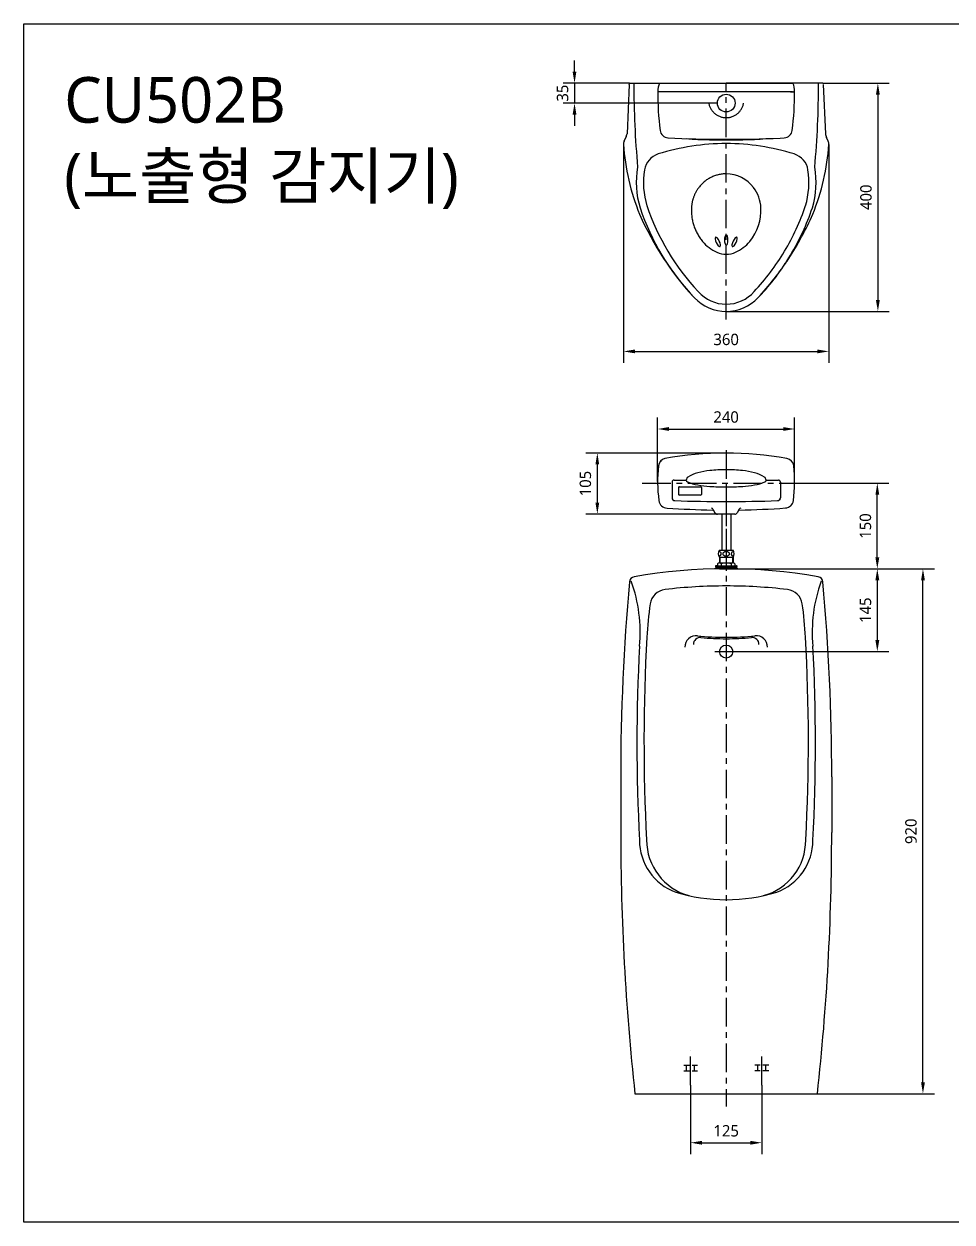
# Model space of a CAD drawing. Extents: x 56 to 5701, y -2170 to 2130.
# Drawn here: x 56 to 1683, y 30 to 2130 of the extents above; entities that cross this region are included whole.
import ezdxf

# ---------------------------------------------------------------- set-up
doc = ezdxf.new("R2010")
doc.units = 0
doc.header["$LTSCALE"] = 20
doc.header["$MEASUREMENT"] = 0
doc.linetypes.add('CENTER', pattern=[2, 1.25, -0.25, 0.25, -0.25])
doc.linetypes.add('HIDDEN', pattern=[0.375, 0.25, -0.125])
doc.layers.get('0').update_dxf_attribs({"linetype": 'CONTINUOUS'})
doc.layers.get('DEFPOINTS').update_dxf_attribs({"linetype": 'CONTINUOUS'})
for name, color, linetype in [('4', 4, 'CONTINUOUS'), ('5', 5, 'CONTINUOUS'), ('6', 6, 'CONTINUOUS'), ('CENTER', 2, 'CENTER')]:
    doc.layers.add(name, color=color, linetype=linetype)
doc.styles.add('GHS', font='romans', dxfattribs={"bigfont": 'ghs'})
doc.styles.get("Standard").update_dxf_attribs({"font": 'NanumGothic.ttf'})
doc.dimstyles.get("Standard").update_dxf_attribs({"dimtxt": 0.18, "dimasz": 0.18, "dimexe": 0.18, "dimexo": 0.0625, "dimgap": 0.09, "dimtad": 0, "dimtih": 1, "dimtoh": 1, "dimdec": 4, "dimzin": 0, "dimdsep": 46, "dimtxsty": 'Standard', "dimcen": 0.09, "dimadec": 0, "dimazin": 0, "dimtfac": 1, "dimtdec": 4, "dimtofl": 0, "dimtmove": 0, "dimatfit": 3, "dimfxl": 1, "dimtolj": 1, "dimtzin": 0, "dimarcsym": 0})

# ---------------------------------------------------------------- blocks, each defined once
blk = doc.blocks.new('*D0')
at = {"color": 3, "lineweight": -2, "transparency": 16777216}
for p, q in [((1021, 2046.5), (1021, 2066.5)), ((1117.4, 2026.5), (1001, 2026.5)), ((1021, 2026.5), (1021, 1991.5)), ((1271.4, 1991.5), (1001, 1991.5)), ((1021, 1971.5), (1021, 1951.5))]:
    blk.add_line(p, q, dxfattribs=at)
at = {"color": 3, "transparency": 16777216}
for points in [[(1017.7, 2046.5), (1024.3, 2046.5), (1021, 2026.5)], [(1017.7, 1971.5), (1024.3, 1971.5), (1021, 1991.5)]]:
    blk.add_solid(points, dxfattribs=at)
at = {"layer": 'DEFPOINTS', "color": 0, "transparency": 16777216}
for p in [(1117.4, 2026.5), (1021, 1991.5), (1271.4, 1991.5)]:
    blk.add_point(p, dxfattribs=at)
at = {"color": 2, "transparency": 16777216, "insert": (1000.1, 2009), "char_height": 20, "attachment_point": 5, "rotation": 90}
blk.add_mtext('\\A1;35', dxfattribs=at)
blk = doc.blocks.new('*D1')
at = {"color": 3, "lineweight": -2, "transparency": 16777216}
for p, q in [((1456.5, 2026.5), (1572.9, 2026.5)), ((1552.9, 2006.5), (1552.9, 1646.5)), ((1286.9, 1626.5), (1572.9, 1626.5))]:
    blk.add_line(p, q, dxfattribs=at)
at = {"color": 3, "transparency": 16777216}
for points in [[(1549.5, 2006.5), (1556.2, 2006.5), (1552.9, 2026.5)], [(1549.5, 1646.5), (1556.2, 1646.5), (1552.9, 1626.5)]]:
    blk.add_solid(points, dxfattribs=at)
at = {"layer": 'DEFPOINTS', "color": 0, "transparency": 16777216}
for p in [(1456.5, 2026.5), (1286.9, 1626.5), (1552.9, 1626.5)]:
    blk.add_point(p, dxfattribs=at)
at = {"color": 2, "transparency": 16777216, "insert": (1532.1, 1826.5), "char_height": 20, "attachment_point": 5, "rotation": 90}
blk.add_mtext('\\A1;400', dxfattribs=at)
blk = doc.blocks.new('*D2')
at = {"color": 3, "lineweight": -2, "transparency": 16777216}
for p, q in [((1286.9, 1175.2), (1571.9, 1175.2)), ((1551.9, 1155.2), (1551.9, 1050.2)), ((1298.4, 1030.2), (1571.9, 1030.2))]:
    blk.add_line(p, q, dxfattribs=at)
at = {"color": 3, "transparency": 16777216}
for points in [[(1548.6, 1155.2), (1555.3, 1155.2), (1551.9, 1175.2)], [(1548.6, 1050.2), (1555.3, 1050.2), (1551.9, 1030.2)]]:
    blk.add_solid(points, dxfattribs=at)
at = {"layer": 'DEFPOINTS', "color": 0, "transparency": 16777216}
for p in [(1286.9, 1175.2), (1298.4, 1030.2), (1551.9, 1030.2)]:
    blk.add_point(p, dxfattribs=at)
at = {"color": 2, "transparency": 16777216, "insert": (1531.2, 1102.7), "char_height": 20, "attachment_point": 5, "rotation": 90}
blk.add_mtext('\\A1;145', dxfattribs=at)
blk = doc.blocks.new('*D3')
at = {"color": 3, "lineweight": -2, "transparency": 16777216}
for p, q in [((1571.9, 1175.2), (1651.9, 1175.2)), ((1631.9, 275.2), (1631.9, 1155.2)), ((1446.9, 255.2), (1651.9, 255.2))]:
    blk.add_line(p, q, dxfattribs=at)
at = {"color": 3, "transparency": 16777216}
for points in [[(1628.6, 1155.2), (1635.3, 1155.2), (1631.9, 1175.2)], [(1628.6, 275.2), (1635.3, 275.2), (1631.9, 255.2)]]:
    blk.add_solid(points, dxfattribs=at)
at = {"layer": 'DEFPOINTS', "color": 0, "transparency": 16777216}
for p in [(1571.9, 1175.2), (1631.9, 1175.2), (1446.9, 255.2)]:
    blk.add_point(p, dxfattribs=at)
at = {"color": 2, "transparency": 16777216, "insert": (1611, 715.2), "char_height": 20, "attachment_point": 5, "rotation": 90}
blk.add_mtext('\\A1;920', dxfattribs=at)
blk = doc.blocks.new('*D6')
at = {"color": 3, "lineweight": -2, "transparency": 16777216}
for p, q in [((1107, 1919.2), (1107, 1536.3)), ((1466.9, 1919.2), (1466.9, 1536.3)), ((1127, 1556.3), (1446.9, 1556.3))]:
    blk.add_line(p, q, dxfattribs=at)
at = {"color": 3, "transparency": 16777216}
for points in [[(1127, 1559.6), (1127, 1553), (1107, 1556.3)], [(1446.9, 1559.6), (1446.9, 1553), (1466.9, 1556.3)]]:
    blk.add_solid(points, dxfattribs=at)
at = {"layer": 'DEFPOINTS', "color": 0, "transparency": 16777216}
for p in [(1107, 1919.2), (1466.9, 1919.2), (1466.9, 1556.3)]:
    blk.add_point(p, dxfattribs=at)
at = {"color": 2, "transparency": 16777216, "insert": (1286.9, 1577.2), "char_height": 20, "attachment_point": 5}
blk.add_mtext('\\A1;360', dxfattribs=at)
blk = doc.blocks.new('*D7')
at = {"color": 3, "lineweight": -2, "transparency": 16777216}
for p, q in [((1427.5, 1325.2), (1571.9, 1325.2)), ((1551.9, 1195.2), (1551.9, 1305.2)), ((1551.9, 1175.2), (1571.9, 1175.2))]:
    blk.add_line(p, q, dxfattribs=at)
at = {"color": 3, "transparency": 16777216}
for points in [[(1548.6, 1305.2), (1555.3, 1305.2), (1551.9, 1325.2)], [(1548.6, 1195.2), (1555.3, 1195.2), (1551.9, 1175.2)]]:
    blk.add_solid(points, dxfattribs=at)
at = {"layer": 'DEFPOINTS', "color": 0, "transparency": 16777216}
for p in [(1427.5, 1325.2), (1551.9, 1325.2), (1551.9, 1175.2)]:
    blk.add_point(p, dxfattribs=at)
at = {"color": 2, "transparency": 16777216, "insert": (1531.1, 1250.2), "char_height": 20, "attachment_point": 5, "rotation": 90}
blk.add_mtext('\\A1;150', dxfattribs=at)
blk = doc.blocks.new('*D8')
at = {"color": 3, "lineweight": -2, "transparency": 16777216}
for p, q in [((1166.7, 1328.1), (1166.7, 1440.3)), ((1406.9, 1328.1), (1406.9, 1440.3)), ((1186.7, 1420.3), (1386.9, 1420.3))]:
    blk.add_line(p, q, dxfattribs=at)
at = {"color": 3, "transparency": 16777216}
for points in [[(1186.7, 1423.7), (1186.7, 1417), (1166.7, 1420.3)], [(1386.9, 1423.7), (1386.9, 1417), (1406.9, 1420.3)]]:
    blk.add_solid(points, dxfattribs=at)
at = {"layer": 'DEFPOINTS', "color": 0, "transparency": 16777216}
for p in [(1406.9, 1420.3), (1166.7, 1328.1), (1406.9, 1328.1)]:
    blk.add_point(p, dxfattribs=at)
at = {"color": 2, "transparency": 16777216, "insert": (1286.8, 1441.2), "char_height": 20, "attachment_point": 5}
blk.add_mtext('\\A1;240', dxfattribs=at)
blk = doc.blocks.new('*D9')
at = {"color": 3, "lineweight": -2, "transparency": 16777216}
for p, q in [((1286.9, 1378.1), (1041, 1378.1)), ((1061, 1358.1), (1061, 1291.1)), ((1286.9, 1271.1), (1041, 1271.1))]:
    blk.add_line(p, q, dxfattribs=at)
at = {"color": 3, "transparency": 16777216}
for points in [[(1057.7, 1358.1), (1064.3, 1358.1), (1061, 1378.1)], [(1057.7, 1291.1), (1064.3, 1291.1), (1061, 1271.1)]]:
    blk.add_solid(points, dxfattribs=at)
at = {"layer": 'DEFPOINTS', "color": 0, "transparency": 16777216}
for p in [(1286.9, 1378.1), (1061, 1271.1), (1286.9, 1271.1)]:
    blk.add_point(p, dxfattribs=at)
at = {"color": 2, "transparency": 16777216, "insert": (1040.1, 1324.6), "char_height": 20, "attachment_point": 5, "rotation": 90}
blk.add_mtext('\\A1;105', dxfattribs=at)
blk = doc.blocks.new('*D15')
at = {"color": 3, "lineweight": -2, "transparency": 16777216}
for p, q in [((1224.4, 270.3), (1224.4, 149.3)), ((1349.4, 270.3), (1349.4, 149.3)), ((1244.4, 169.3), (1329.4, 169.3))]:
    blk.add_line(p, q, dxfattribs=at)
at = {"color": 3, "transparency": 16777216}
for points in [[(1244.4, 172.6), (1244.4, 165.9), (1224.4, 169.3)], [(1329.4, 172.6), (1329.4, 165.9), (1349.4, 169.3)]]:
    blk.add_solid(points, dxfattribs=at)
at = {"layer": 'DEFPOINTS', "color": 0, "transparency": 16777216}
for p in [(1224.4, 270.3), (1349.4, 270.3), (1349.4, 169.3)]:
    blk.add_point(p, dxfattribs=at)
at = {"color": 2, "transparency": 16777216, "insert": (1286.9, 190.1), "char_height": 20, "attachment_point": 5}
blk.add_mtext('\\A1;125', dxfattribs=at)

msp = doc.modelspace()

# ---------------------------------------------------------------- linework, layer by layer
at = {"ltscale": 15}
for p, q in [((1117.07203, 2024.0603), (1113.068, 1937.87176)), ((1117.07203, 2024.0603), (1117.36027, 2026.54363)), ((1117.36027, 2026.54363), (1286.9317, 2026.54363)), ((1456.50313, 2026.54363), (1286.9317, 2026.54363)), ((1456.79137, 2024.0603), (1460.7954, 1937.87176)), ((1107.91498, 1924.61297), (1111.23184, 1931.52309)), ((1465.94841, 1924.61297), (1462.63156, 1931.52309))]:
    msp.add_line(p, q, dxfattribs=at)
for p, q in [((1101.9317, 810.6054), (1101.9317, 712.77486)), ((1471.9317, 810.6054), (1471.9317, 712.77486)), ((1126.9317, 255.19973), (1446.9317, 255.19973))]:
    msp.add_line(p, q)
at = {"linetype": 'CENTER', "ltscale": 2}
for p, q in [((1224.4317, 270.25492), (1224.4317, 330.4838)), ((1349.4317, 270.25492), (1349.4317, 330.4838))]:
    msp.add_line(p, q, dxfattribs=at)
at = {"linetype": 'HIDDEN', "ltscale": 2}
for p, q in [((1212.4317, 305.19973), (1236.4317, 305.19973)), ((1212.4317, 295.19973), (1236.4317, 295.19973)), ((1217.4317, 295.19973), (1217.4317, 305.19973)), ((1231.4317, 295.19973), (1231.4317, 305.19973)), ((1361.4317, 305.19973), (1337.4317, 305.19973)), ((1361.4317, 295.19973), (1337.4317, 295.19973)), ((1342.4317, 295.19973), (1342.4317, 305.19973)), ((1356.4317, 295.19973), (1356.4317, 305.19973))]:
    msp.add_line(p, q, dxfattribs=at)
at = {"ltscale": 15}
msp.add_circle((1286.9317, 1991.54363), 15.5, dxfattribs=at)
msp.add_circle((1286.9317, 1030.19973), 11.5)
for centre, radius, start, end in [((2764.93115, 2027.89169), 1640, 180.04709662, 185.20037304), ((-191.06775, 2027.89169), 1640, 354.79962696, 359.95290338), ((1093.20138, 1940.17771), 20, 334.35899418, 353.37922392), ((1480.66202, 1940.17771), 20, 186.62077608, 205.64100582), ((1116.93022, 1920.28566), 10, 154.35899418, 186.38322733), ((1495.06928, 1943.87625), 388.86247, 183.64214915, 202.25817789), ((1286.9317, 1520.54363), 400, 90, 107.34418654), ((1286.9317, 1520.54363), 400, 72.65581346, 90), ((1078.79412, 1943.87625), 388.86247, 337.74182211, 356.35785085), ((1456.93318, 1920.28566), 10, 353.61677267, 25.64100582), ((1178.12115, 1868.94751), 35, 107.34418654, 171.15619449), ((1395.74225, 1868.94751), 35, 8.84380551, 72.65581346), ((1284.20729, 1852.44144), 154.86256, 170.0335913, 196.71550028), ((1284.20729, 1852.44144), 142.36256, 171.15619449, 196.71550028), ((1289.65611, 1852.44144), 142.36256, 343.28449972, 8.84380551), ((1289.65611, 1852.44144), 154.86256, 343.28449972, 9.9664087), ((1286.9317, 1807.54363), 60, 36.86989765, 90), ((1282.9317, 1804.54363), 65, 3.17485597, 36.86989765), ((1262.9624, 1803.43596), 85, 320.24974239, 3.17485597), ((1299.36842, 1793.84432), 70, 219.75025761, 245.50855946), ((1271.42721, 1754.10971), 4, 151.83564215, 188.70553979), ((1268.78242, 1755.52572), 1, 114.9657445, 151.83564215), ((1268.78242, 1755.52572), 1, 78.09584685, 114.9657445), ((1268.16359, 1752.59024), 4, 41.22594921, 78.09584685), ((1272.89085, 1742.43676), 4, 331.83564215, 8.70553979), ((1288.7317, 1757.14363), 4, 126.86989765, 163.73979529), ((1288.7317, 1745.94363), 4, 196.26020471, 233.13010235), ((1286.9317, 1759.54363), 1, 90, 126.86989765), ((1286.9317, 1759.54363), 1, 53.13010235, 90), ((1285.1317, 1757.14363), 4, 16.26020471, 53.13010235), ((1285.1317, 1745.94363), 4, 306.86989765, 343.73979529), ((1300.97255, 1742.43676), 4, 171.29446021, 208.16435785), ((1305.69981, 1752.59024), 4, 101.90415315, 138.77405079), ((1274.49498, 1793.84432), 70, 294.49144054, 320.24974239), ((1305.08098, 1755.52572), 1, 65.0342555, 101.90415315), ((1305.08098, 1755.52572), 1, 28.16435785, 65.0342555), ((1302.43619, 1754.10971), 4, 351.29446021, 28.16435785), ((1286.9317, 1766.54363), 40, 245.50855946, 270), ((1276.15446, 1743.95624), 4, 221.22594921, 258.09584685), ((1275.53564, 1741.02075), 1, 258.09584685, 294.9657445), ((1275.53564, 1741.02075), 1, 294.9657445, 331.83564215), ((1286.9317, 1743.54363), 1, 233.13010235, 270), ((1286.9317, 1743.54363), 1, 270, 306.86989765), ((1286.9317, 1766.54363), 40, 270, 294.49144054), ((1298.32776, 1741.02075), 1, 208.16435785, 245.0342555), ((1298.32776, 1741.02075), 1, 245.0342555, 281.90415315), ((1297.70894, 1743.95624), 4, 281.90415315, 318.77405079), ((1286.9317, 1704.34363), 65.3, 270, 318.62355229)]:
    msp.add_arc(centre, radius, start, end, dxfattribs=at)
at = {"linetype": 'CENTER', "ltscale": 15}
for centre, radius, start, end in [((1286.9317, 1997.15553), 31.11191, 190.39178839, 349.60821161), ((1286.9317, 1807.54363), 60, 90, 143.13010235), ((1290.9317, 1804.54363), 65, 143.13010235, 176.82514403), ((1310.901, 1803.43596), 85, 176.82514403, 219.75025761), ((1035.4569, 1943.35754), 412.20045, 316.79870078, 341.42364839), ((1035.47668, 1943.35619), 424.68014, 316.74868988, 341.399918), ((949.54367, 2012.40113), 534.63353, 317.32608446, 336.1918423)]:
    msp.add_arc(centre, radius, start, end, dxfattribs=at)
for centre, radius, start, end in [((1538.38671, 1943.35619), 424.68014, 198.600082, 223.25131012), ((1538.4065, 1943.35754), 412.20045, 198.57635161, 223.20129922), ((1624.31973, 2012.40113), 534.63353, 203.8081577, 222.67391554), ((1291.19679, 1757.13684), 24, 188.70553979, 221.22594921), ((1253.12126, 1739.40963), 24, 8.70553979, 41.22594921), ((1307.9317, 1751.54363), 24, 163.73979529, 196.26020471), ((1265.9317, 1751.54363), 24, 343.73979529, 16.26020471), ((1320.74214, 1739.40963), 24, 138.77405079, 171.29446021), ((1282.6666, 1757.13684), 24, 318.77405079, 351.29446021), ((1286.9317, 1704.34363), 65.3, 221.37644771, 270), ((1286.9317, 1704.34363), 77.8, 224.29358766, 270), ((1286.9317, 1704.34363), 77.8, 270, 315.70641234), ((1127.27976, 1151.54267), 10, 99.77866116, 175.44529133), ((1286.9317, 225.19973), 950, 80.22133884, 99.77866116), ((1446.58364, 1151.54267), 10, 4.55470867, 80.22133884), ((4906.63115, 810.58645), 3804.69945, 174.84656323, 179.99971476), ((874.21431, 1064.50561), 261.89481, 354.56496938, 19.85303482), ((1183.20579, 1109.13464), 30, 96.6928019, 170.89533946), ((1286.9317, 225.19973), 920, 90, 96.6928019), ((1286.9317, 225.19973), 920, 83.3071981, 90), ((1390.65761, 1109.13464), 30, 9.10466054, 83.3071981), ((1699.64909, 1064.50561), 261.89481, 160.14696518, 185.43503062), ((-2332.76775, 810.58645), 3804.69945, 0.00028524, 5.15343677), ((1743.6247, 1027.43776), 596.33956, 171.6651681, 177.33169033), ((830.2387, 1027.43776), 596.33956, 2.66830967, 8.3348319), ((4370.58733, 873.10592), 3227.79607, 176.7659826, 183.07267179), ((1234.4317, 1037.91142), 20, 84.20545719, 180), ((1241.4317, 1042.71536), 12, 84.92693875, 180), ((1286.9317, 1555.25439), 500, 264.20545719, 270), ((1286.9317, 1555.25439), 502.55467, 264.92693875, 270), ((1286.9317, 1555.25439), 500, 270, 275.79454281), ((1286.9317, 1555.25439), 502.55467, 270, 275.07306125), ((1332.4317, 1042.71536), 12, 360, 95.07306125), ((1339.4317, 1037.91142), 20, 360, 95.79454281), ((-1796.72393, 873.10592), 3227.79607, 356.92732821, 3.2340174), ((4330.99841, 869.63022), 3200.58839, 176.95404256, 183.04595744), ((-1757.13501, 869.63022), 3200.58839, 356.95404256, 3.04595744), ((5301.9317, 712.77486), 4200, 180, 186.25458716), ((1231.22496, 699.08519), 96.29443, 179.71705137, 250.04428441), ((1248.12839, 699.55105), 100.69813, 179.69456317, 254.84911628), ((1325.735, 699.55105), 100.69813, 285.15088372, 0.30543683), ((1342.63844, 699.08519), 96.29443, 289.95571559, 0.28294863), ((-2728.0683, 712.77486), 4200, 353.74541284, 0), ((1286.9317, 895.1997), 300, 252.82818485, 270), ((1286.9317, 895.1997), 300, 270, 287.17181515)]:
    msp.add_arc(centre, radius, start, end)
at = {"layer": '4'}
for p, q in [((1279.0317, 1271.10985), (1279.0317, 1207.64973)), ((1294.8317, 1271.10985), (1294.8317, 1207.64973)), ((1274.9317, 1207.64973), (1298.9317, 1207.64973)), ((1279.0317, 1207.64973), (1294.8317, 1207.64973)), ((1268.4317, 1178.69973), (1268.4317, 1178.19973)), ((1275.8317, 1178.69973), (1268.4317, 1178.69973)), ((1268.9317, 1178.19973), (1268.4317, 1178.19973)), ((1271.9317, 1180.69973), (1268.9317, 1180.69973)), ((1268.9317, 1178.19973), (1304.9317, 1178.19973)), ((1268.9317, 1178.19973), (1268.9317, 1175.19973)), ((1271.9317, 1184.19973), (1271.9317, 1180.69973)), ((1271.9317, 1180.69973), (1301.9317, 1180.69973)), ((1274.9317, 1195.64973), (1298.9412, 1195.66241)), ((1274.9317, 1195.64973), (1274.9317, 1185.69013)), ((1274.9317, 1185.69973), (1275.8317, 1185.69973)), ((1275.8317, 1195.6502), (1275.8317, 1185.65665)), ((1275.8317, 1185.69973), (1298.0317, 1185.69973)), ((1275.8317, 1178.69973), (1298.0317, 1178.69973)), ((1277.9317, 1184.19973), (1277.9317, 1180.69973)), ((1295.9317, 1184.19973), (1295.9317, 1180.69973)), ((1298.0317, 1195.66193), (1298.0317, 1185.65665)), ((1298.9317, 1185.69973), (1298.0317, 1185.69973)), ((1298.0317, 1178.69973), (1305.4317, 1178.69973)), ((1298.9317, 1195.66241), (1298.9317, 1185.69013)), ((1301.9317, 1184.19973), (1301.9317, 1180.69973)), ((1301.9317, 1180.69973), (1304.9317, 1180.69973)), ((1304.9317, 1178.19973), (1304.9317, 1175.19973)), ((1304.9317, 1178.19973), (1305.4317, 1178.19973)), ((1305.4317, 1178.69973), (1305.4317, 1178.19973)), ((1274.9317, 1175.19973), (1268.9317, 1175.19973)), ((1274.9317, 1175.19973), (1298.0317, 1175.19973)), ((1277.5804, 1175.19973), (1286.9317, 1175.19973)), ((1296.283, 1175.19973), (1286.9317, 1175.19973)), ((1298.9317, 1175.19973), (1298.0317, 1175.19973)), ((1298.9317, 1175.19973), (1304.9317, 1175.19973))]:
    msp.add_line(p, q, dxfattribs=at)
for centre, radius, start, end in [((1282.9317, 1201.64973), 10, 143.13010235, 216.86989765), ((1290.9317, 1201.64973), 10, 323.13010235, 36.86989765), ((1268.9317, 1179.69973), 1, 90, 270), ((1274.9317, 1181.92562), 3.76451, 37.16340115, 142.83659885), ((1286.9317, 1157.94973), 27.75, 71.07535558, 108.92464442), ((1298.9317, 1181.92562), 3.76451, 37.16340115, 142.83659885), ((1304.9317, 1179.69973), 1, 270, 90)]:
    msp.add_arc(centre, radius, start, end, dxfattribs=at)
for centre, start_param, end_param in [((1272.76633, 1201.46108), -1.3624876177, 1.3921057734), ((1301.16038, 1201.46108), 1.7604916606, 4.4931926396)]:
    msp.add_ellipse(centre, major_axis=(5.51486, 0), ratio=0.7633054456, start_param=start_param, end_param=end_param, dxfattribs=at)
msp.add_ellipse((1286.92609, 1201.46108), major_axis=(-5.51486, 0), ratio=0.7633054456, dxfattribs=at)
at = {"layer": '5'}
msp.add_lwpolyline([(55.69321, 2130.26254), (3155.69321, 2130.26254), (3155.69321, 30.26254), (55.69321, 30.26254)], close=True, dxfattribs=at)
at = {"layer": '6'}
for p, q in [((1169.85073, 2026.54363), (1404.01267, 2026.54363)), ((1403.11813, 2011.54363), (1166.93173, 2011.54363)), ((1399.76138, 2011.54363), (1406.93167, 2011.54363)), ((1406.91977, 2011.54363), (1404.90455, 2011.54363)), ((1406.91977, 2011.54363), (1406.93167, 2011.54363)), ((1406.91977, 2011.54363), (1406.93167, 2011.54363)), ((1381.63167, 1930.27871), (1388.69728, 1930.63436)), ((1191.9317, 1327.22061), (1191.9317, 1299.79972)), ((1195.4317, 1330.72061), (1216.9317, 1330.72061)), ((1356.9317, 1330.72061), (1378.4317, 1330.72061)), ((1381.9317, 1327.22061), (1381.9317, 1299.79972)), ((1203.4317, 1317.72061), (1203.4317, 1305.72061)), ((1204.9317, 1319.22061), (1241.9317, 1319.22061)), ((1241.9317, 1304.22061), (1204.9317, 1304.22061)), ((1243.4317, 1317.72061), (1243.4317, 1305.72061)), ((1263.6152, 1279.83699), (1267.21044, 1273.60985)), ((1302.04495, 1271.10985), (1271.54057, 1271.10985)), ((1309.97032, 1279.83699), (1306.37508, 1273.60985))]:
    msp.add_line(p, q, dxfattribs=at)
for points in [[(1356.91628, 1929.26371, -0.3847629335), (1356.36836, 1928.6666, -0.0137021562), (1336.41377, 1927.34133, -0.00569724), (1315.9067, 1926.77684, -0.0040314133), (1286.9163, 1926.54309, -0.0040314133), (1257.9259, 1926.77684, -0.00569724), (1237.41883, 1927.34133, -0.0137021562), (1217.46424, 1928.6666, -0.3945426538), (1216.91651, 1929.28424)], [(1356.9317, 1330.72061, 0.2574139616), (1354.00024, 1336.03736, 0.0769780511), (1336.42917, 1343.66106, 0.0369775801), (1315.7268, 1347.4666, 0.0269740936), (1286.9317, 1349.02117, 0.0269740936), (1258.1366, 1347.4666, 0.0369775801), (1237.43422, 1343.66106, 0.0769780511), (1219.86315, 1336.03736, 0.2574139616), (1216.9317, 1330.72061, 0.2574139616)], [(1216.9317, 1330.72061, 0.3034278765), (1219.05652, 1327.54161, 0.0557133898), (1237.43422, 1322.23533, 0.0247273427), (1258.02398, 1319.74566, 0.0177241193), (1286.9317, 1318.72061, 0.0177241193), (1315.83942, 1319.74566, 0.0247273427), (1336.42917, 1322.23533, 0.0557133898), (1354.80688, 1327.54161, 0.3034278765), (1356.9317, 1330.72061, 0.3034278765)], [(1217.31502, 1329.8086, 0.0012680779), (1217.30645, 1329.79045, 0.2931696193)], [(1217.31502, 1329.8086, 0.0012680779), (1217.30645, 1329.79045, 0.2931696193)], [(1356.55695, 1329.79045, 0.0012680779), (1356.54838, 1329.8086, 0.0606522089)], [(1356.55695, 1329.79045, 0.0012680779), (1356.54838, 1329.8086, 0.0606522089)]]:
    msp.add_lwpolyline(points, format="xyb", dxfattribs=at)
for centre, radius, start, end in [((1206.93173, 2011.54363), 40, 157.97568716, 180), ((1366.93167, 2011.54363), 40, 0, 22.02431284), ((1721.69667, 2011.18665), 554.76506, 179.96313157, 186.97763819), ((852.16668, 2011.18665), 554.76506, 353.02236181, 0.03686843), ((1185.92931, 1945.61493), 15, 186.97763819, 267.08337056), ((1387.93404, 1945.61493), 15, 272.91662944, 353.02236181), ((1287.20948, 3928.04858), 2000, 267.05360839, 272.70600231), ((1183.06488, 1353.95994), 15, 104.80103456, 173.75123806), ((1286.9317, 772.10916), 606, 79.90519896, 100.23702722), ((1390.52064, 1353.95994), 15, 6.24876194, 79.90519896), ((1419.15382, 1328.10916), 252.5, 173.75123806, 187.56917497), ((1154.4317, 1328.10916), 252.5, 352.43082503, 6.24876194), ((1195.4317, 1327.22061), 3.5, 90, 180), ((1378.4317, 1327.22061), 3.5, 0, 90), ((1204.9317, 1317.72061), 1.5, 90, 180), ((1204.9317, 1305.72061), 1.5, 180, 270), ((1241.9317, 1317.72061), 1.5, 0, 90), ((1241.9317, 1305.72061), 1.5, 270, 0), ((1183.72326, 1296.82493), 15, 187.56917497, 268.83323871), ((1286.9317, 2720.60916), 1442.5, 265.88491509, 269.04950281), ((1196.9317, 1299.79972), 5, 180, 267.84776422), ((1286.9317, 3694.60916), 2401.5, 267.84776422, 272.15223578), ((1261.51941, 1279.13194), 2.21121, 18.59372136, 94.43752603), ((1312.56839, 1278.33699), 3, 91.01833744, 150), ((1286.9317, 2720.60916), 1442.5, 270.92928545, 274.13492735), ((1376.9317, 1299.79972), 5, 272.15223578, 0), ((1389.86226, 1296.82493), 15, 274.13492735, 352.43082503), ((1262.73108, 1275.27116), 3.04861, 30.24063412, 93.1935179), ((1271.54057, 1276.10985), 5, 210, 270), ((1302.04495, 1276.10985), 5, 270, 330), ((1310.54088, 1275.30654), 3, 94.09387236, 126.89440284)]:
    msp.add_arc(centre, radius, start, end, dxfattribs=at)
for p in [(1172.08488, 1364.17951), (1380.96027, 1296.8382), (1380.96027, 1296.8382), (1380.96027, 1296.8382)]:
    msp.add_point(p, dxfattribs=at)
at = {"layer": 'CENTER', "color": 2, "linetype": 'CENTER', "ltscale": 2}
for p, q in [((1286.9317, 1612.11657), (1286.9317, 2026.54363)), ((1286.9317, 1383.1575), (1286.9317, 233.01267)), ((1139.66548, 1325.19973), (1427.45505, 1325.19973)), ((1267.16813, 1030.19973), (1306.69527, 1030.19973))]:
    msp.add_line(p, q, dxfattribs=at)
at = {"layer": 'CENTER', "color": 2, "linetype": 'CENTER'}
msp.add_line((1286.9317, 1325.19973), (1286.9317, 1171.76363), dxfattribs=at)

# ---------------------------------------------------------------- texts
at = {"insert": (126.19586, 2037.21342), "char_height": 80, "width": 822.6484852, "attachment_point": 1, "style": 'GHS'}
msp.add_mtext('{\\fNanumGothic|b0|i0|c0|p50;CU\\fNanumGothic|b0|i0|c129|p50;502\\fNanumGothic|b0|i0|c0|p50;B\\fNanumGothic|b0|i0|c129|p50;\\P(노출형 감지기)}', dxfattribs=at)

# ---------------------------------------------------------------- dimensions: what is measured, and where the dimension line sits
for base, p1, p2, override, picture, middle in [((1020.99221, 1991.54363), (1117.36027, 2026.54363), (1271.4317, 1991.54363), {"dimtxt": 20, "dimasz": 20, "dimexe": 20, "dimexo": 0, "dimgap": 10, "dimtad": 1, "dimtih": 0, "dimzin": 8, "dimclrd": 3, "dimclre": 3, "dimclrt": 2, "dimtix": 1, "dimtofl": 1}, '*D0', (1000.09092, 2009.04363)), ((1552.87119, 1626.54363), (1456.50313, 2026.54363), (1286.9317, 1626.54363), {"dimtxt": 20, "dimasz": 20, "dimexe": 20, "dimexo": 0, "dimgap": 10, "dimtad": 1, "dimtih": 0, "dimzin": 8, "dimclrd": 3, "dimclre": 3, "dimclrt": 2, "dimtix": 1, "dimtofl": 1}, '*D1', (1532.05574, 1826.54363)), ((1551.9317, 1325.19973), (1551.9317, 1175.19973), (1427.45505, 1325.19973), {"dimtxt": 20, "dimasz": 20, "dimexe": 20, "dimexo": 0, "dimgap": 10, "dimtad": 1, "dimtih": 0, "dimdec": 0, "dimzin": 8, "dimclrd": 3, "dimclre": 3, "dimclrt": 2, "dimtdec": 0, "dimtix": 1, "dimtofl": 1}, '*D7', (1531.07333, 1250.19973)), ((1551.9317, 1030.19973), (1286.9317, 1175.19973), (1298.4317, 1030.19973), {"dimtxt": 20, "dimasz": 20, "dimexe": 20, "dimexo": 0, "dimgap": 10, "dimtad": 1, "dimtih": 0, "dimzin": 8, "dimclrd": 3, "dimclre": 3, "dimclrt": 2, "dimtix": 1, "dimtofl": 1}, '*D2', (1531.15917, 1102.69973)), ((1631.9317, 1175.19973), (1446.9317, 255.19973), (1571.9317, 1175.19973), {"dimtxt": 20, "dimasz": 20, "dimexe": 20, "dimexo": 0, "dimgap": 10, "dimtad": 1, "dimtih": 0, "dimzin": 8, "dimclrd": 3, "dimclre": 3, "dimclrt": 2, "dimtix": 1, "dimtofl": 1}, '*D3', (1611.04472, 715.19973))]:
    dim = msp.add_linear_dim(base=base, p1=p1, p2=p2, angle=90, dimstyle='Standard', override=override)
    dim.commit()
    dim.dimension.update_dxf_attribs({"geometry": picture, "text_midpoint": middle})
for base, p1, p2, override, picture, middle in [((1466.87119, 1556.30068), (1106.99221, 1919.17388), (1466.87119, 1919.17388), {"dimtxt": 20, "dimasz": 20, "dimexe": 20, "dimexo": 0, "dimgap": 10, "dimtad": 1, "dimtih": 0, "dimdec": 0, "dimzin": 8, "dimclrd": 3, "dimclre": 3, "dimclrt": 2, "dimtdec": 0, "dimtix": 1, "dimtofl": 1}, '*D6', (1286.9317, 1577.20196)), ((1406.9317, 1420.32906), (1166.65382, 1328.10916), (1406.9317, 1328.10916), {"dimtxt": 20, "dimasz": 20, "dimexe": 20, "dimexo": 0, "dimgap": 10, "dimtad": 1, "dimtih": 0, "dimdec": 0, "dimzin": 8, "dimclrd": 3, "dimclre": 3, "dimclrt": 2, "dimtdec": 0, "dimtix": 1, "dimtofl": 1}, '*D8', (1286.79276, 1441.17312)), ((1349.4317, 169.26122), (1224.4317, 270.25492), (1349.4317, 270.25492), {"dimtxt": 20, "dimasz": 20, "dimexe": 20, "dimexo": 0, "dimgap": 10, "dimtad": 1, "dimtih": 0, "dimdec": 0, "dimzin": 8, "dimcen": 0.9, "dimclrd": 3, "dimclre": 3, "dimclrt": 2, "dimtdec": 0, "dimtix": 1, "dimtofl": 1}, '*D15', (1286.9317, 190.1482))]:
    dim = msp.add_linear_dim(base=base, p1=p1, p2=p2, dimstyle='Standard', override=override)
    dim.commit()
    dim.dimension.update_dxf_attribs({"geometry": picture, "text_midpoint": middle})
dim = msp.add_linear_dim(base=(1060.9982, 1271.10985), p1=(1286.9317, 1378.10916), p2=(1286.9317, 1271.10985), angle=90, text='105', dimstyle='Standard', override={"dimtxt": 20, "dimasz": 20, "dimexe": 20, "dimexo": 0, "dimgap": 10, "dimtad": 1, "dimtih": 0, "dimdec": 0, "dimzin": 8, "dimclrd": 3, "dimclre": 3, "dimclrt": 2, "dimtdec": 0, "dimtix": 1, "dimtofl": 1})
dim.commit()
dim.dimension.update_dxf_attribs({"geometry": '*D9', "text_midpoint": (1040.13983, 1324.60951)})

doc.saveas('drawing.dxf')
